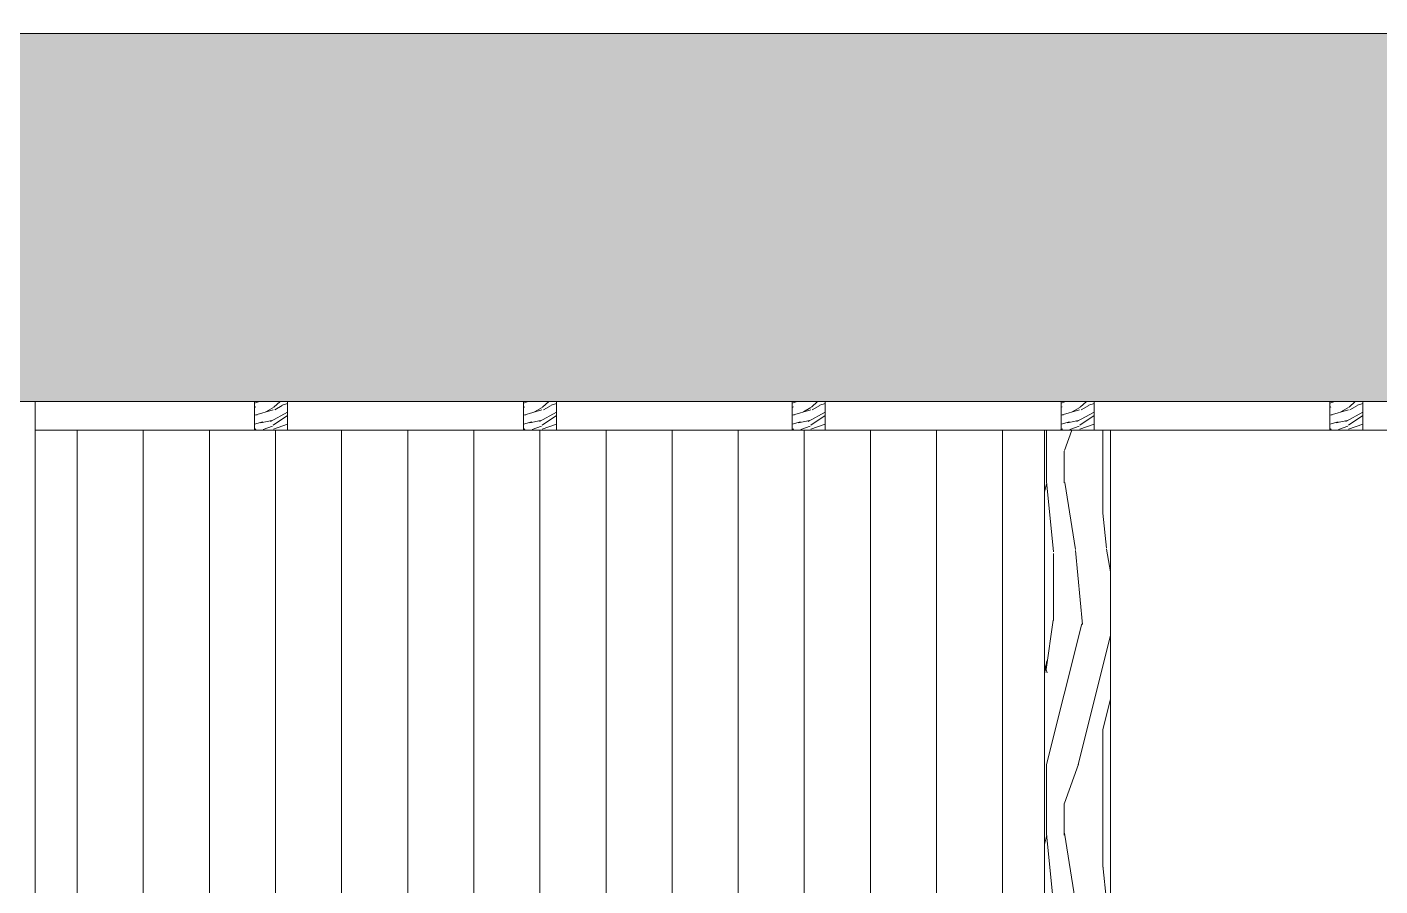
# Model space of a CAD drawing. Header units: metres. Extents: x -197 to 1099, y -24 to 14.
# Drawn here: x 703.584 to 706.654, y 1.415 to 3.365 of the extents above; entities that cross this region are included whole.
import ezdxf

# ---------------------------------------------------------------- set-up
doc = ezdxf.new("R2010")
doc.units = ezdxf.units.M
doc.header["$LTSCALE"] = 0.001
for name, color, linetype, lineweight, true_color in [('Jach-Anotaciones-CalidaddeLínea  0.13', 7, 'Continuous', 13, 0x000000), ('Jach-Anotaciones-CalidaddeLínea 0.18', 7, 'Continuous', 18, 0x000000), ('Jach-Anotaciones-Hatch-Lum50%', 9, 'Continuous', 13, 0x808080), ('JACH-Arq-Puertas01-', 7, 'Continuous', 13, 0x404040)]:
    doc.layers.add(name, color=color, linetype=linetype, lineweight=lineweight, true_color=true_color)

msp = doc.modelspace()

# ---------------------------------------------------------------- hatches: boundary and pattern name
at = {"layer": 'Jach-Anotaciones-Hatch-Lum50%', "ltscale": 100}
h = msp.add_hatch(dxfattribs=at)
h.set_pattern_fill('WOOD_01', color=256, scale=0.8, angle=90, pattern_type=2)
h.set_pattern_definition([(90, (507.1275, 0.568), (-0.8, 5e-17), [0.16, -0.64]), (98.9726, (507.559503, 0.576), (-0.7999981005, 4.8000000235), [0.1538832, -15.2344232]), (95.7105, (507.5115, 0.568), (-0.799988406, 7.20000014), [0.1607984, -7.8791008]), (74.5779, (507.271503, 0.568), (2.399989871, 8.7999996156), [0.2406656, -23.8259016]), (83.6599, (507.0075, 0.584), (-1.634e-06, 0.800000253), [0.1448864, -7.0994208]), (75.0686, (507.463503, 0.608), (0.799998696, 3.199999993), [0.1241936, -12.2951456]), (78.6901, (506.9995, 0.328), (-3e-07, 0.80000023), [0.3263376, -3.7528776]), (95.7105, (507.6315, 0.576), (-0.799988406, 7.20000014), [0.0803992, -7.9595]), (90, (507.2955, 0.568), (-0.8, 5e-17), [0.08, -0.72]), (90, (507.1995, 0.408), (-0.8, 5e-17), [0.24, -0.56]), (101.3099, (507.0795, 0.568), (-0.79999795, 3.19999982), [0.081584, -3.9976312]), (92.7263, (507.375503, 0.488), (-0.799996814, 16.000000236), [0.1681904, -16.6508464]), (82.4054, (507.399503, 0.528), (0.799994947, 6.399999886), [0.1210616, -11.9851336]), (90, (507.7035, 0.488), (-0.8, 5e-17), [0.16, -0.64]), (88.8309, (507.743503, 0.408), (-6.144e-07, 0.8000001466), [0.3920816, -38.81608]), (90, (507.1435, 0.408), (-0.8, 5e-17), [0.08, -0.72]), (90, (507.0795, 0.488), (-0.8, 5e-17), [0.08, -0.72]), (90, (507.0075, 0.128), (-0.8, 5e-17), [0.12, -0.68]), (80.5377, (506.9675, 0.344), (-3.1e-07, 0.80000006), [0.2433104, -4.6228992]), (90, (506.9675, 0.088), (-0.8, 5e-17), [0.16, -0.64]), (90, (507.6875, 0), (-0.8, 5e-17), [0.088, -0.712]), (90, (507.6475, 0.408), (-0.8, 5e-17), [0.08, -0.72]), (90, (507.6235, 0), (-0.8, 5e-17), [0.168, -0.632]), (95.4403, (507.575503, 0.408), (-0.799995827, 7.999999761), [0.16876, -16.7072576]), (90, (507.5115, 0.416), (-0.8, 5e-17), [0.152, -0.648]), (90, (507.4955, 0), (-0.8, 5e-17), [0.088, -0.712]), (88.8309, (507.367503, 0.096), (-6.144e-07, 0.8000001466), [0.3920816, -38.81608]), (90, (507.2955, 0.168), (-0.8, 5e-17), [0.08, -0.72]), (90, (507.2715, 0.088), (-0.8, 5e-17), [0.08, -0.72]), (90, (507.2715, 0.408), (-0.8, 5e-17), [0.16, -0.64]), (90, (507.2555, 0.248), (-0.8, 5e-17), [0.08, -0.72]), (90, (507.1595, 0.088), (-0.8, 5e-17), [0.16, -0.64]), (109.6538, (507.495503, 0.304), (-3.19999566, 8.800000202), [0.1189288, -11.7739248]), (101.3099, (507.2715, 0.168), (-0.79999795, 3.19999982), [0.081584, -3.9976312]), (101.3099, (507.3115, 0.488), (-0.79999795, 3.19999982), [0.081584, -3.9976312]), (95.7105, (507.0075, 0.248), (-0.799988406, 7.20000014), [0.0803992, -7.9595]), (79.6952, (506.9515, 0), (0.799995757, 4.799999982), [0.0894424, -8.854828]), (78.6901, (507.6875, 0.088), (-3e-07, 0.80000023), [0.081584, -3.9976312]), (180, (507.7035, 0.168), (-1e-16, -0.8), [0, -0.8]), (76.6076, (507.255503, 0), (3.1999756264, 13.60000018), [0.172696, -17.0969232]), (101.3099, (507.1435, 0.488), (-0.79999795, 3.19999982), [0.081584, -3.9976312]), (100.3048, (507.6475, 0.488), (-0.799996835, 3.99999983), [0.0894424, -8.854828]), (78.6901, (507.2955, 0.248), (-3e-07, 0.80000023), [0.081584, -3.9976312]), (78.6901, (507.2555, 0.328), (-3e-07, 0.80000023), [0.081584, -3.9976312]), (71.5651, (507.3355, 0), (-9.3e-07, 0.79999983), [0.1011928, -2.4286288]), (75.9638, (507.0635, 0.088), (-1e-06, 0.79999968), [0.3298488, -2.9686352]), (73.3008, (507.0075, 0.248), (1.599994986, 5.599999966), [0.2505672, -8.101676]), (90, (506.9675, 0.248), (-0.8, 5e-17), [0.096, -0.704]), (75.9638, (507.6235, 0.168), (-1e-06, 0.79999968), [0.3298488, -2.9686352]), (75.9638, (507.5675, 0.088), (-1e-06, 0.79999968), [0.3298488, -2.9686352]), (75.9638, (507.4955, 0.088), (-1e-06, 0.79999968), [0.3298488, -2.9686352]), (79.6952, (507.1435, 0), (0.799995757, 4.799999982), [0.0894424, -8.854828]), (75.9638, (507.1595, 0.248), (-1e-06, 0.79999968), [0.164924, -3.13356]), (79.6952, (507.3995, 0), (0.799995757, 4.799999982), [0.0894424, -8.854828]), (87.6141, (507.455503, 0.416), (-9.81e-07, 0.799999957), [0.1921664, -19.024492]), (79.6952, (507.3115, 0.328), (0.799995757, 4.799999982), [0.0894424, -8.854828]), (102.5288, (507.3275, 0.416), (-0.799999443, 3.200000383), [0.073756, -7.3018792]), (79.5626, (507.439503, 0), (1.5999882748, 8.799999746), [0.3091152, -30.602364]), (81.8699, (507.4955, 0.304), (1.93e-07, 0.79999957), [0.1131368, -5.5437168]), (94.7636, (507.4155, 0.088), (-0.79999316, 8.79999996), [0.1926656, -9.4406096]), (90, (507.3995, 0.28), (-0.8, 5e-17), [0.248, -0.552]), (74.7449, (507.0395, 0), (0.799998657, 3.19999977), [0.0912144, -9.0301888]), (80.5377, (507.7035, 0.168), (-3.1e-07, 0.80000006), [0.2433104, -4.6228992]), (70.0169, (507.5355, 0), (0.79999946, 2.399999904), [0.0936376, -9.2701216]), (90, (507.0635, 0.648), (-0.8, 5e-17), [0.04, -0.76]), (90, (507.4155, 0.648), (-0.8, 5e-17), [0.08, -0.72]), (101.3099, (507.7035, 0.648), (-0.79999795, 3.19999982), [0.081584, -3.9976312]), (90, (507.6235, 0.656), (-0.8, 5e-17), [0.144, -0.656]), (73.3008, (507.1995, 0.648), (1.599994986, 5.599999966), [0.0835224, -8.2687208]), (78.0207, (507.367503, 0.656), (3.2008781664, 15.199999689), [0.1472056, -26.8405152]), (180, (507.7035, 0.648), (-1e-16, -0.8), [0, -0.8]), (90, (507.6875, 0.728), (-0.8, 5e-17), [0.072, -0.728]), (90, (507.5355, 0.728), (-0.8, 5e-17), [0.072, -0.728]), (90, (507.4955, 0.728), (-0.8, 5e-17), [0.072, -0.728]), (66.0376, (507.2235, 0.728), (2.39998932, 5.600000022), [0.0787912, -7.8002896]), (78.5163, (507.127503, 0.728), (0.8001243765, 3.9999999871), [0.0734704, -52.17242]), (71.5651, (507.4155, 0.728), (-9.3e-07, 0.79999983), [0.0758944, -2.4539264]), (77.4712, (507.0235, 0.728), (0.799999682, 4.000000256), [0.073756, -7.3018792])])
h.paths.add_polyline_path([(705.89308, 2.45), (706.04308, 2.45), (706.04308, 0.40002), (705.89308, 0.40002)])

# ---------------------------------------------------------------- linework, layer by layer
at = {"layer": 'Jach-Anotaciones-CalidaddeLínea  0.13', "ltscale": 100}
for points in [[(700.36698, -0.025), (703.60308, -0.025), (703.60308, 2.51458), (700.36698, 2.51458)], [(703.60308, 2.45), (705.89308, 2.45), (705.89308, 0.40002), (705.81808, 0.40002), (705.81808, 0.17489), (703.60308, 0.175)], [(705.89308, 2.45), (706.04308, 2.45), (706.04308, 0.40002), (705.89308, 0.40002)]]:
    msp.add_lwpolyline(points, close=True, dxfattribs=at)
at = {"layer": 'JACH-Arq-Puertas01-', "ltscale": 100}
for points in [[(703.60308, 2.85), (705.89308, 2.85), (705.89308, 0.175), (703.60308, 0.175)], [(703.69808, 2.75), (705.79808, 2.75), (705.79808, 0.175), (703.69808, 0.175)], [(703.69808, 2.75), (703.84808, 2.75), (703.84808, 0.175), (703.69808, 0.175)], [(703.84808, 2.75), (703.99808, 2.75), (703.99808, 0.175), (703.84808, 0.175)], [(703.99808, 2.75), (704.14808, 2.75), (704.14808, 0.175), (703.99808, 0.175)], [(704.14808, 2.75), (704.29808, 2.75), (704.29808, 0.175), (704.14808, 0.175)], [(704.29808, 2.75), (704.44808, 2.75), (704.44808, 0.175), (704.29808, 0.175)], [(704.44808, 2.75), (704.59808, 2.75), (704.59808, 0.175), (704.44808, 0.175)], [(704.59808, 2.75), (704.74808, 2.75), (704.74808, 0.175), (704.59808, 0.175)], [(704.74808, 2.75), (704.89808, 2.75), (704.89808, 0.175), (704.74808, 0.175)], [(704.89808, 2.75), (705.04808, 2.75), (705.04808, 0.175), (704.89808, 0.175)], [(705.04808, 2.75), (705.19808, 2.75), (705.19808, 0.175), (705.04808, 0.175)], [(705.19808, 2.75), (705.34808, 2.75), (705.34808, 0.175), (705.19808, 0.175)], [(705.34808, 2.75), (705.49808, 2.75), (705.49808, 0.175), (705.34808, 0.175)], [(705.49808, 2.75), (705.64808, 2.75), (705.64808, 0.175), (705.49808, 0.175)], [(705.79808, 2.75), (705.64808, 2.75), (705.64808, 0.175), (705.79808, 0.175)]]:
    msp.add_lwpolyline(points, close=True, dxfattribs=at)

# ---------------------------------------------------------------- next in the draw order: wipeouts: each hides what was drawn before it
at = {"ltscale": 100}
msp.add_wipeout([(700.36698, 3.35), (721.54308, 3.35), (721.54308, 2.51458), (700.36698, 2.51458)], dxfattribs=at).dxf.layer = 'Jach-Anotaciones-CalidaddeLínea 0.18'

# ---------------------------------------------------------------- next in the draw order: hatches: boundary and pattern name
at = {"layer": 'Jach-Anotaciones-Hatch-Lum50%', "ltscale": 100}
h = msp.add_hatch(dxfattribs=at)
h.set_pattern_fill('218', color=256, scale=0.13, pattern_type=2)
h.set_pattern_definition([(0, (507.86525, 0.04875), (0.26, 0.13), [0.0325, -0.2275]), (0, (507.86525, 0.065), (0.26, 0.13), [0.0325, -0.0975]), (0, (507.99525, 0.08125), (0.26, 0.13), [0.0325, -0.2275]), (0, (507.80025, 0), (0.26, 0.13), [0.01625, -0.13, 0.01625, -0.0975]), (45, (507.8165, 0.0325), (0, 0.13), [0.02298097, -0.34471456]), (45, (507.80025, 0.08125), (0, 0.13), [0.016419, -0.35127653]), (45, (507.80025, 0.0975), (0, 0.13), [0.019695, -0.34800053]), (135, (507.96275, 0.0975), (1e-17, 0.13), [0.019695, -0.34800053]), (135, (507.96275, 0.08125), (1e-17, 0.13), [0.016419, -0.35127653]), (135, (507.9465, 0.0325), (1e-17, 0.13), [0.02298097, -0.34471456]), (26.56505, (507.83275, 0.0325), (-7e-12, 0.13), [0.0363361, -0.25435273]), (26.56505, (507.83275, 0.04875), (-7e-12, 0.13), [0.0363361, -0.25435273]), (26.56505, (507.76775, 0.065), (-7e-12, 0.13), [0.0363361, -0.25435273]), (26.56505, (507.76775, 0.08125), (-7e-12, 0.13), [0.0363361, -0.25435273]), (63.43495, (507.800253, 0), (7e-12, 0.13), [0.0363361, -0.54504157]), (63.43495, (507.816503, 0), (7e-12, 0.13), [0.0363361, -0.54504157]), (116.56505, (507.946503, 0), (-7e-12, 0.13), [0.0363361, -0.54504157]), (116.56505, (507.962753, 0), (-7e-12, 0.13), [0.0363361, -0.54504157]), (153.43495, (507.93025, 0.0325), (7e-12, 0.13), [0.0363361, -0.25435273]), (153.43495, (507.93025, 0.04875), (7e-12, 0.13), [0.0363361, -0.25435273]), (153.43495, (507.99525, 0.065), (7e-12, 0.13), [0.0363361, -0.25435273]), (153.43495, (507.99525, 0.08125), (7e-12, 0.13), [0.0363361, -0.25435273]), (82.874984, (507.800253, 0), (6e-14, 0.13), [0.13101166, -1.96517535]), (97.125016, (507.962753, 0), (-6e-14, 0.13), [0.13101166, -1.96517535])])
h.paths.add_polyline_path([(700.36698, 3.35), (721.54308, 3.35), (721.54308, 2.51458), (700.36698, 2.51458)])

# ---------------------------------------------------------------- next in the draw order: linework, layer by layer
at = {"layer": 'Jach-Anotaciones-CalidaddeLínea  0.13', "ltscale": 100}
for points in [[(721.54308, 3.35), (721.54308, 3.5), (721.69308, 3.5), (721.69308, 6.15), (706.04308, 6.15), (706.04308, 7.55), (700.21698, 7.55), (700.21698, 3.5), (700.36698, 3.5), (700.36698, 3.35)], [(700.36698, 3.35), (721.54308, 3.35), (721.54308, 2.51458), (700.36698, 2.51458)]]:
    msp.add_lwpolyline(points, close=True, dxfattribs=at)

# ---------------------------------------------------------------- next in the draw order: wipeouts: each hides what was drawn before it
at = {"ltscale": 100}
msp.add_wipeout([(721.54308, 2.51458), (703.60308, 2.51458), (703.60308, 2.45), (721.54308, 2.45)], dxfattribs=at).dxf.layer = 'Jach-Anotaciones-CalidaddeLínea 0.18'

# ---------------------------------------------------------------- next in the draw order: hatches: boundary and pattern name
at = {"layer": 'Jach-Anotaciones-Hatch-Lum50%', "ltscale": 100}
h = msp.add_hatch(dxfattribs=at)
h.set_pattern_fill('WOOD_01', color=256, scale=0.2, angle=30, pattern_type=2)
h.set_pattern_definition([(30, (276.49632, 0.2061), (-0.1, 0.17320508), [0.04, -0.16]), (38.9726, (276.552057, 0.113569), (0.93923072707, 0.77320467243), [0.0384708, -3.8086058]), (35.7105, (276.544325, 0.122962), (1.4588472062, 1.0732025879), [0.0401996, -1.9697752]), (14.5779, (276.514325, 0.174923), (2.20525453897, 0.58038690266), [0.0601664, -5.9564754]), (23.6599, (276.48479, 0.23408), (0.1732049312, 0.1000003855), [0.0362216, -1.7748552]), (15.0686, (276.546985, 0.138354), (0.7928201585, 0.22679520083), [0.0310484, -3.0737864]), (18.6901, (276.428363, 0.203813), (0.1732050942, 0.1000000934), [0.0815844, -0.9382194]), (35.7105, (276.561057, 0.09798), (1.4588472062, 1.0732025879), [0.0200998, -1.989875]), (30, (276.51732, 0.16973), (-0.1, 0.17320508), [0.02, -0.18]), (30, (276.47068, 0.17051), (-0.1, 0.17320508), [0.06, -0.14]), (41.3099, (276.490325, 0.216492), (0.59282054, 0.573204614), [0.020396, -0.9994078]), (32.7263, (276.510004, 0.142406), (3.36410206446, 2.1732044205), [0.0420476, -4.1627116]), (22.4054, (276.521665, 0.14221), (1.4856399898, 0.6267959991), [0.0302654, -2.9962834]), (30, (276.551, 0.0714), (-0.1, 0.17320508), [0.04, -0.16]), (28.8309, (276.538684, 0.052732), (0.173205035693, 0.10000015135), [0.0980204, -9.70402]), (30, (276.46368, 0.18264), (-0.1, 0.17320508), [0.02, -0.18]), (30, (276.473, 0.2065), (-0.1, 0.17320508), [0.02, -0.18]), (30, (276.38606, 0.17708), (-0.1, 0.17320508), [0.03, -0.17]), (20.5377, (276.427827, 0.21274), (0.1732050554, 0.1000000749), [0.0608276, -1.1557248]), (30, (276.3724, 0.18074), (-0.1, 0.17320508), [0.04, -0.16]), (30, (276.44335, 0.01386), (-0.1, 0.17320508), [0.022, -0.178]), (30, (276.52668, 0.07352), (-0.1, 0.17320508), [0.02, -0.18]), (30, (276.43535, 0.02771), (-0.1, 0.17320508), [0.042, -0.158]), (35.4403, (276.517684, 0.089105), (1.63205127745, 1.17320414736), [0.04219, -4.1768144]), (30, (276.51142, 0.10396), (-0.1, 0.17320508), [0.038, -0.162]), (30, (276.41935, 0.05543), (-0.1, 0.17320508), [0.022, -0.178]), (28.8309, (276.424134, 0.0951384), (0.173205035693, 0.10000015135), [0.0980204, -9.70402]), (30, (276.43072, 0.11973), (-0.1, 0.17320508), [0.02, -0.18]), (30, (276.4104, 0.11492), (-0.1, 0.17320508), [0.02, -0.18]), (30, (276.47968, 0.15492), (-0.1, 0.17320508), [0.04, -0.16]), (30, (276.44304, 0.13839), (-0.1, 0.17320508), [0.02, -0.18]), (30, (276.3964, 0.13917), (-0.1, 0.17320508), [0.04, -0.16]), (49.6538, (276.485167, 0.093426), (1.50525647452, 1.79281940855), [0.0297322, -2.9434812]), (41.3099, (276.427722, 0.124923), (0.59282054, 0.573204614), [0.020396, -0.9994078]), (41.3099, (276.502004, 0.156263), (0.59282054, 0.573204614), [0.020396, -0.9994078]), (35.7105, (276.412043, 0.19208), (1.4588472062, 1.0732025879), [0.0200998, -1.989875]), (19.6952, (276.35135, 0.173205), (1.1392299502, 0.4267958355), [0.0223606, -2.213707]), (18.6901, (276.4624, 0.024856), (0.1732050942, 0.1000000934), [0.020396, -0.9994078]), (120, (276.48172, 0.0314), (-0.17320508, -0.1), [0, -0.2]), (16.6076, (276.389349, 0.107387), (3.34448336513, 1.00718497651), [0.043174, -4.2742308]), (41.3099, (276.481004, 0.192636), (0.59282054, 0.573204614), [0.020396, -0.9994078]), (40.3048, (276.544004, 0.083517), (0.7660257626, 0.6732043744), [0.0223606, -2.213707]), (18.6901, (276.448043, 0.129727), (0.1732050942, 0.1000000934), [0.020396, -0.9994078]), (18.6901, (276.460363, 0.148387), (0.1732050942, 0.1000000934), [0.020396, -0.9994078]), (11.5651, (276.39935, 0.090067), (0.173204928, 0.1000001815), [0.0252982, -0.6071572]), (15.9638, (276.3844, 0.159956), (0.173204888, 0.100000176), [0.0824622, -0.7421588]), (13.3008, (276.412043, 0.19208), (1.4124349312, 0.3535909199), [0.0626418, -2.025419]), (30, (276.40704, 0.20074), (-0.1, 0.17320508), [0.024, -0.176]), (15.9638, (276.47172, 0.048713), (0.173204888, 0.100000176), [0.0824622, -0.7421588]), (15.9638, (276.4474, 0.050837), (0.173204888, 0.100000176), [0.0824622, -0.7421588]), (15.9638, (276.4384, 0.066426), (0.173204888, 0.100000176), [0.0824622, -0.7421588]), (19.6952, (276.37535, 0.131636), (1.1392299502, 0.4267958355), [0.0223606, -2.213707]), (15.9638, (276.431043, 0.15917), (0.173204888, 0.100000176), [0.041231, -0.78339]), (19.6952, (276.40735, 0.07621), (1.1392299502, 0.4267958355), [0.0223606, -2.213707]), (27.6141, (276.504416, 0.116086), (0.17320494875, 0.10000020701), [0.0480416, -4.756123]), (19.6952, (276.467363, 0.136263), (1.1392299502, 0.4267958355), [0.0223606, -2.213707]), (42.5288, (276.488416, 0.143799), (0.5928204755, 0.573205008), [0.018439, -1.8254698]), (19.5626, (276.4123493, 0.06755), (2.10525436768, 0.75359234531), [0.0772788, -7.650591]), (21.8699, (276.485167, 0.093426), (0.1732050116, 0.0999999042), [0.0282842, -1.3859292]), (34.7636, (276.428402, 0.083746), (1.80525673466, 1.27320359476), [0.0481664, -2.3601524]), (30, (276.46797, 0.11121), (-0.1, 0.17320508), [0.062, -0.138]), (14.7449, (276.36235, 0.154153), (0.7928201053, 0.2267951812), [0.0228036, -2.2575472]), (20.5377, (276.481722, 0.031392), (0.1732050554, 0.1000000749), [0.0608276, -1.1557248]), (10.0169, (276.42435, 0.046765), (0.619615154, 0.1267950243), [0.0234094, -2.3175304]), (30, (276.50565, 0.22996), (-0.1, 0.17320508), [0.01, -0.19]), (30, (276.54965, 0.15375), (-0.1, 0.17320508), [0.02, -0.18]), (41.3099, (276.585645, 0.091392), (0.59282054, 0.573204614), [0.020396, -0.9994078]), (30, (276.57738, 0.10971), (-0.1, 0.17320508), [0.036, -0.164]), (13.3008, (276.522645, 0.200512), (1.4124349312, 0.3535909199), [0.0208806, -2.0671802]), (18.0207, (276.5453775, 0.1651384), (3.69100623785, 1.20698950949), [0.0368014, -6.7101288]), (120, (276.58565, 0.0914), (-0.17320508, -0.1), [0, -0.2]), (30, (276.60097, 0.10486), (-0.1, 0.17320508), [0.018, -0.182]), (30, (276.58197, 0.13777), (-0.1, 0.17320508), [0.018, -0.182]), (30, (276.57697, 0.14643), (-0.1, 0.17320508), [0.018, -0.182]), (6.0376, (276.542966, 0.205315), (1.5124342352, 0.1803870725), [0.0196978, -1.9500724]), (18.5163, (276.530966, 0.2261), (0.966040948051, 0.32676798933), [0.0183676, -13.043105]), (11.5651, (276.566966, 0.163746), (0.173204928, 0.1000001815), [0.0189736, -0.6134816]), (17.4712, (276.517966, 0.248617), (0.9660254196, 0.32679502), [0.018439, -1.8254698])])
h.paths.add_polyline_path([(704.10058, 2.51458), (704.17558, 2.51458), (704.17558, 2.45), (704.10058, 2.45)])
h = msp.add_hatch(dxfattribs=at)
h.set_pattern_fill('WOOD_01', color=256, scale=0.2, angle=30, pattern_type=2)
h.set_pattern_definition([(30, (277.10632, 0.2061), (-0.1, 0.17320508), [0.04, -0.16]), (38.9726, (277.162057, 0.113569), (0.93923072707, 0.77320467243), [0.0384708, -3.8086058]), (35.7105, (277.154325, 0.122962), (1.4588472062, 1.0732025879), [0.0401996, -1.9697752]), (14.5779, (277.124325, 0.174923), (2.20525453897, 0.58038690266), [0.0601664, -5.9564754]), (23.6599, (277.09479, 0.23408), (0.1732049312, 0.1000003855), [0.0362216, -1.7748552]), (15.0686, (277.156985, 0.138354), (0.7928201585, 0.22679520083), [0.0310484, -3.0737864]), (18.6901, (277.038363, 0.203813), (0.1732050942, 0.1000000934), [0.0815844, -0.9382194]), (35.7105, (277.171057, 0.09798), (1.4588472062, 1.0732025879), [0.0200998, -1.989875]), (30, (277.12732, 0.16973), (-0.1, 0.17320508), [0.02, -0.18]), (30, (277.08068, 0.17051), (-0.1, 0.17320508), [0.06, -0.14]), (41.3099, (277.100325, 0.216492), (0.59282054, 0.573204614), [0.020396, -0.9994078]), (32.7263, (277.120004, 0.142406), (3.36410206446, 2.1732044205), [0.0420476, -4.1627116]), (22.4054, (277.131665, 0.14221), (1.4856399898, 0.6267959991), [0.0302654, -2.9962834]), (30, (277.161, 0.0714), (-0.1, 0.17320508), [0.04, -0.16]), (28.8309, (277.148684, 0.052732), (0.173205035693, 0.10000015135), [0.0980204, -9.70402]), (30, (277.07368, 0.18264), (-0.1, 0.17320508), [0.02, -0.18]), (30, (277.083, 0.2065), (-0.1, 0.17320508), [0.02, -0.18]), (30, (276.99606, 0.17708), (-0.1, 0.17320508), [0.03, -0.17]), (20.5377, (277.037827, 0.21274), (0.1732050554, 0.1000000749), [0.0608276, -1.1557248]), (30, (276.9824, 0.18074), (-0.1, 0.17320508), [0.04, -0.16]), (30, (277.05335, 0.01386), (-0.1, 0.17320508), [0.022, -0.178]), (30, (277.13668, 0.07352), (-0.1, 0.17320508), [0.02, -0.18]), (30, (277.04535, 0.02771), (-0.1, 0.17320508), [0.042, -0.158]), (35.4403, (277.127684, 0.089105), (1.63205127745, 1.17320414736), [0.04219, -4.1768144]), (30, (277.12142, 0.10396), (-0.1, 0.17320508), [0.038, -0.162]), (30, (277.02935, 0.05543), (-0.1, 0.17320508), [0.022, -0.178]), (28.8309, (277.034134, 0.0951384), (0.173205035693, 0.10000015135), [0.0980204, -9.70402]), (30, (277.04072, 0.11973), (-0.1, 0.17320508), [0.02, -0.18]), (30, (277.0204, 0.11492), (-0.1, 0.17320508), [0.02, -0.18]), (30, (277.08968, 0.15492), (-0.1, 0.17320508), [0.04, -0.16]), (30, (277.05304, 0.13839), (-0.1, 0.17320508), [0.02, -0.18]), (30, (277.0064, 0.13917), (-0.1, 0.17320508), [0.04, -0.16]), (49.6538, (277.095167, 0.093426), (1.50525647452, 1.79281940855), [0.0297322, -2.9434812]), (41.3099, (277.037722, 0.124923), (0.59282054, 0.573204614), [0.020396, -0.9994078]), (41.3099, (277.112004, 0.156263), (0.59282054, 0.573204614), [0.020396, -0.9994078]), (35.7105, (277.022043, 0.19208), (1.4588472062, 1.0732025879), [0.0200998, -1.989875]), (19.6952, (276.96135, 0.173205), (1.1392299502, 0.4267958355), [0.0223606, -2.213707]), (18.6901, (277.0724, 0.024856), (0.1732050942, 0.1000000934), [0.020396, -0.9994078]), (120, (277.09172, 0.0314), (-0.17320508, -0.1), [0, -0.2]), (16.6076, (276.999349, 0.107387), (3.34448336513, 1.00718497651), [0.043174, -4.2742308]), (41.3099, (277.091004, 0.192636), (0.59282054, 0.573204614), [0.020396, -0.9994078]), (40.3048, (277.154004, 0.083517), (0.7660257626, 0.6732043744), [0.0223606, -2.213707]), (18.6901, (277.058043, 0.129727), (0.1732050942, 0.1000000934), [0.020396, -0.9994078]), (18.6901, (277.070363, 0.148387), (0.1732050942, 0.1000000934), [0.020396, -0.9994078]), (11.5651, (277.00935, 0.090067), (0.173204928, 0.1000001815), [0.0252982, -0.6071572]), (15.9638, (276.9944, 0.159956), (0.173204888, 0.100000176), [0.0824622, -0.7421588]), (13.3008, (277.022043, 0.19208), (1.4124349312, 0.3535909199), [0.0626418, -2.025419]), (30, (277.01704, 0.20074), (-0.1, 0.17320508), [0.024, -0.176]), (15.9638, (277.08172, 0.048713), (0.173204888, 0.100000176), [0.0824622, -0.7421588]), (15.9638, (277.0574, 0.050837), (0.173204888, 0.100000176), [0.0824622, -0.7421588]), (15.9638, (277.0484, 0.066426), (0.173204888, 0.100000176), [0.0824622, -0.7421588]), (19.6952, (276.98535, 0.131636), (1.1392299502, 0.4267958355), [0.0223606, -2.213707]), (15.9638, (277.041043, 0.15917), (0.173204888, 0.100000176), [0.041231, -0.78339]), (19.6952, (277.01735, 0.07621), (1.1392299502, 0.4267958355), [0.0223606, -2.213707]), (27.6141, (277.114416, 0.116086), (0.17320494875, 0.10000020701), [0.0480416, -4.756123]), (19.6952, (277.077363, 0.136263), (1.1392299502, 0.4267958355), [0.0223606, -2.213707]), (42.5288, (277.098416, 0.143799), (0.5928204755, 0.573205008), [0.018439, -1.8254698]), (19.5626, (277.0223493, 0.06755), (2.10525436768, 0.75359234531), [0.0772788, -7.650591]), (21.8699, (277.095167, 0.093426), (0.1732050116, 0.0999999042), [0.0282842, -1.3859292]), (34.7636, (277.038402, 0.083746), (1.80525673466, 1.27320359476), [0.0481664, -2.3601524]), (30, (277.07797, 0.11121), (-0.1, 0.17320508), [0.062, -0.138]), (14.7449, (276.97235, 0.154153), (0.7928201053, 0.2267951812), [0.0228036, -2.2575472]), (20.5377, (277.091722, 0.031392), (0.1732050554, 0.1000000749), [0.0608276, -1.1557248]), (10.0169, (277.03435, 0.046765), (0.619615154, 0.1267950243), [0.0234094, -2.3175304]), (30, (277.11565, 0.22996), (-0.1, 0.17320508), [0.01, -0.19]), (30, (277.15965, 0.15375), (-0.1, 0.17320508), [0.02, -0.18]), (41.3099, (277.195645, 0.091392), (0.59282054, 0.573204614), [0.020396, -0.9994078]), (30, (277.18738, 0.10971), (-0.1, 0.17320508), [0.036, -0.164]), (13.3008, (277.132645, 0.200512), (1.4124349312, 0.3535909199), [0.0208806, -2.0671802]), (18.0207, (277.1553775, 0.1651384), (3.69100623785, 1.20698950949), [0.0368014, -6.7101288]), (120, (277.19565, 0.0914), (-0.17320508, -0.1), [0, -0.2]), (30, (277.21097, 0.10486), (-0.1, 0.17320508), [0.018, -0.182]), (30, (277.19197, 0.13777), (-0.1, 0.17320508), [0.018, -0.182]), (30, (277.18697, 0.14643), (-0.1, 0.17320508), [0.018, -0.182]), (6.0376, (277.152966, 0.205315), (1.5124342352, 0.1803870725), [0.0196978, -1.9500724]), (18.5163, (277.140966, 0.2261), (0.966040948051, 0.32676798933), [0.0183676, -13.043105]), (11.5651, (277.176966, 0.163746), (0.173204928, 0.1000001815), [0.0189736, -0.6134816]), (17.4712, (277.127966, 0.248617), (0.9660254196, 0.32679502), [0.018439, -1.8254698])])
h.paths.add_polyline_path([(704.71058, 2.51458), (704.78558, 2.51458), (704.78558, 2.45), (704.71058, 2.45)])
h = msp.add_hatch(dxfattribs=at)
h.set_pattern_fill('WOOD_01', color=256, scale=0.2, angle=30, pattern_type=2)
h.set_pattern_definition([(30, (277.71632, 0.2061), (-0.1, 0.17320508), [0.04, -0.16]), (38.9726, (277.772057, 0.113569), (0.93923072707, 0.77320467243), [0.0384708, -3.8086058]), (35.7105, (277.764325, 0.122962), (1.4588472062, 1.0732025879), [0.0401996, -1.9697752]), (14.5779, (277.734325, 0.174923), (2.20525453897, 0.58038690266), [0.0601664, -5.9564754]), (23.6599, (277.70479, 0.23408), (0.1732049312, 0.1000003855), [0.0362216, -1.7748552]), (15.0686, (277.766985, 0.138354), (0.7928201585, 0.22679520083), [0.0310484, -3.0737864]), (18.6901, (277.648363, 0.203813), (0.1732050942, 0.1000000934), [0.0815844, -0.9382194]), (35.7105, (277.781057, 0.09798), (1.4588472062, 1.0732025879), [0.0200998, -1.989875]), (30, (277.73732, 0.16973), (-0.1, 0.17320508), [0.02, -0.18]), (30, (277.69068, 0.17051), (-0.1, 0.17320508), [0.06, -0.14]), (41.3099, (277.710325, 0.216492), (0.59282054, 0.573204614), [0.020396, -0.9994078]), (32.7263, (277.730004, 0.142406), (3.36410206446, 2.1732044205), [0.0420476, -4.1627116]), (22.4054, (277.741665, 0.14221), (1.4856399898, 0.6267959991), [0.0302654, -2.9962834]), (30, (277.771, 0.0714), (-0.1, 0.17320508), [0.04, -0.16]), (28.8309, (277.758684, 0.052732), (0.173205035693, 0.10000015135), [0.0980204, -9.70402]), (30, (277.68368, 0.18264), (-0.1, 0.17320508), [0.02, -0.18]), (30, (277.693, 0.2065), (-0.1, 0.17320508), [0.02, -0.18]), (30, (277.60606, 0.17708), (-0.1, 0.17320508), [0.03, -0.17]), (20.5377, (277.647827, 0.21274), (0.1732050554, 0.1000000749), [0.0608276, -1.1557248]), (30, (277.5924, 0.18074), (-0.1, 0.17320508), [0.04, -0.16]), (30, (277.66335, 0.01386), (-0.1, 0.17320508), [0.022, -0.178]), (30, (277.74668, 0.07352), (-0.1, 0.17320508), [0.02, -0.18]), (30, (277.65535, 0.02771), (-0.1, 0.17320508), [0.042, -0.158]), (35.4403, (277.737684, 0.089105), (1.63205127745, 1.17320414736), [0.04219, -4.1768144]), (30, (277.73142, 0.10396), (-0.1, 0.17320508), [0.038, -0.162]), (30, (277.63935, 0.05543), (-0.1, 0.17320508), [0.022, -0.178]), (28.8309, (277.644134, 0.0951384), (0.173205035693, 0.10000015135), [0.0980204, -9.70402]), (30, (277.65072, 0.11973), (-0.1, 0.17320508), [0.02, -0.18]), (30, (277.6304, 0.11492), (-0.1, 0.17320508), [0.02, -0.18]), (30, (277.69968, 0.15492), (-0.1, 0.17320508), [0.04, -0.16]), (30, (277.66304, 0.13839), (-0.1, 0.17320508), [0.02, -0.18]), (30, (277.6164, 0.13917), (-0.1, 0.17320508), [0.04, -0.16]), (49.6538, (277.705167, 0.093426), (1.50525647452, 1.79281940855), [0.0297322, -2.9434812]), (41.3099, (277.647722, 0.124923), (0.59282054, 0.573204614), [0.020396, -0.9994078]), (41.3099, (277.722004, 0.156263), (0.59282054, 0.573204614), [0.020396, -0.9994078]), (35.7105, (277.632043, 0.19208), (1.4588472062, 1.0732025879), [0.0200998, -1.989875]), (19.6952, (277.57135, 0.173205), (1.1392299502, 0.4267958355), [0.0223606, -2.213707]), (18.6901, (277.6824, 0.024856), (0.1732050942, 0.1000000934), [0.020396, -0.9994078]), (120, (277.70172, 0.0314), (-0.17320508, -0.1), [0, -0.2]), (16.6076, (277.609349, 0.107387), (3.34448336513, 1.00718497651), [0.043174, -4.2742308]), (41.3099, (277.701004, 0.192636), (0.59282054, 0.573204614), [0.020396, -0.9994078]), (40.3048, (277.764004, 0.083517), (0.7660257626, 0.6732043744), [0.0223606, -2.213707]), (18.6901, (277.668043, 0.129727), (0.1732050942, 0.1000000934), [0.020396, -0.9994078]), (18.6901, (277.680363, 0.148387), (0.1732050942, 0.1000000934), [0.020396, -0.9994078]), (11.5651, (277.61935, 0.090067), (0.173204928, 0.1000001815), [0.0252982, -0.6071572]), (15.9638, (277.6044, 0.159956), (0.173204888, 0.100000176), [0.0824622, -0.7421588]), (13.3008, (277.632043, 0.19208), (1.4124349312, 0.3535909199), [0.0626418, -2.025419]), (30, (277.62704, 0.20074), (-0.1, 0.17320508), [0.024, -0.176]), (15.9638, (277.69172, 0.048713), (0.173204888, 0.100000176), [0.0824622, -0.7421588]), (15.9638, (277.6674, 0.050837), (0.173204888, 0.100000176), [0.0824622, -0.7421588]), (15.9638, (277.6584, 0.066426), (0.173204888, 0.100000176), [0.0824622, -0.7421588]), (19.6952, (277.59535, 0.131636), (1.1392299502, 0.4267958355), [0.0223606, -2.213707]), (15.9638, (277.651043, 0.15917), (0.173204888, 0.100000176), [0.041231, -0.78339]), (19.6952, (277.62735, 0.07621), (1.1392299502, 0.4267958355), [0.0223606, -2.213707]), (27.6141, (277.724416, 0.116086), (0.17320494875, 0.10000020701), [0.0480416, -4.756123]), (19.6952, (277.687363, 0.136263), (1.1392299502, 0.4267958355), [0.0223606, -2.213707]), (42.5288, (277.708416, 0.143799), (0.5928204755, 0.573205008), [0.018439, -1.8254698]), (19.5626, (277.6323493, 0.06755), (2.10525436768, 0.75359234531), [0.0772788, -7.650591]), (21.8699, (277.705167, 0.093426), (0.1732050116, 0.0999999042), [0.0282842, -1.3859292]), (34.7636, (277.648402, 0.083746), (1.80525673466, 1.27320359476), [0.0481664, -2.3601524]), (30, (277.68797, 0.11121), (-0.1, 0.17320508), [0.062, -0.138]), (14.7449, (277.58235, 0.154153), (0.7928201053, 0.2267951812), [0.0228036, -2.2575472]), (20.5377, (277.701722, 0.031392), (0.1732050554, 0.1000000749), [0.0608276, -1.1557248]), (10.0169, (277.64435, 0.046765), (0.619615154, 0.1267950243), [0.0234094, -2.3175304]), (30, (277.72565, 0.22996), (-0.1, 0.17320508), [0.01, -0.19]), (30, (277.76965, 0.15375), (-0.1, 0.17320508), [0.02, -0.18]), (41.3099, (277.805645, 0.091392), (0.59282054, 0.573204614), [0.020396, -0.9994078]), (30, (277.79738, 0.10971), (-0.1, 0.17320508), [0.036, -0.164]), (13.3008, (277.742645, 0.200512), (1.4124349312, 0.3535909199), [0.0208806, -2.0671802]), (18.0207, (277.7653775, 0.1651384), (3.69100623785, 1.20698950949), [0.0368014, -6.7101288]), (120, (277.80565, 0.0914), (-0.17320508, -0.1), [0, -0.2]), (30, (277.82097, 0.10486), (-0.1, 0.17320508), [0.018, -0.182]), (30, (277.80197, 0.13777), (-0.1, 0.17320508), [0.018, -0.182]), (30, (277.79697, 0.14643), (-0.1, 0.17320508), [0.018, -0.182]), (6.0376, (277.762966, 0.205315), (1.5124342352, 0.1803870725), [0.0196978, -1.9500724]), (18.5163, (277.750966, 0.2261), (0.966040948051, 0.32676798933), [0.0183676, -13.043105]), (11.5651, (277.786966, 0.163746), (0.173204928, 0.1000001815), [0.0189736, -0.6134816]), (17.4712, (277.737966, 0.248617), (0.9660254196, 0.32679502), [0.018439, -1.8254698])])
h.paths.add_polyline_path([(705.32058, 2.51458), (705.39558, 2.51458), (705.39558, 2.45), (705.32058, 2.45)])
h = msp.add_hatch(dxfattribs=at)
h.set_pattern_fill('WOOD_01', color=256, scale=0.2, angle=30, pattern_type=2)
h.set_pattern_definition([(30, (278.32632, 0.2061), (-0.1, 0.17320508), [0.04, -0.16]), (38.9726, (278.382057, 0.113569), (0.93923072707, 0.77320467243), [0.0384708, -3.8086058]), (35.7105, (278.374325, 0.122962), (1.4588472062, 1.0732025879), [0.0401996, -1.9697752]), (14.5779, (278.344325, 0.174923), (2.20525453897, 0.58038690266), [0.0601664, -5.9564754]), (23.6599, (278.31479, 0.23408), (0.1732049312, 0.1000003855), [0.0362216, -1.7748552]), (15.0686, (278.376985, 0.138354), (0.7928201585, 0.22679520083), [0.0310484, -3.0737864]), (18.6901, (278.258363, 0.203813), (0.1732050942, 0.1000000934), [0.0815844, -0.9382194]), (35.7105, (278.391057, 0.09798), (1.4588472062, 1.0732025879), [0.0200998, -1.989875]), (30, (278.34732, 0.16973), (-0.1, 0.17320508), [0.02, -0.18]), (30, (278.30068, 0.17051), (-0.1, 0.17320508), [0.06, -0.14]), (41.3099, (278.320325, 0.216492), (0.59282054, 0.573204614), [0.020396, -0.9994078]), (32.7263, (278.340004, 0.142406), (3.36410206446, 2.1732044205), [0.0420476, -4.1627116]), (22.4054, (278.351665, 0.14221), (1.4856399898, 0.6267959991), [0.0302654, -2.9962834]), (30, (278.381, 0.0714), (-0.1, 0.17320508), [0.04, -0.16]), (28.8309, (278.368684, 0.052732), (0.173205035693, 0.10000015135), [0.0980204, -9.70402]), (30, (278.29368, 0.18264), (-0.1, 0.17320508), [0.02, -0.18]), (30, (278.303, 0.2065), (-0.1, 0.17320508), [0.02, -0.18]), (30, (278.21606, 0.17708), (-0.1, 0.17320508), [0.03, -0.17]), (20.5377, (278.257827, 0.21274), (0.1732050554, 0.1000000749), [0.0608276, -1.1557248]), (30, (278.2024, 0.18074), (-0.1, 0.17320508), [0.04, -0.16]), (30, (278.27335, 0.01386), (-0.1, 0.17320508), [0.022, -0.178]), (30, (278.35668, 0.07352), (-0.1, 0.17320508), [0.02, -0.18]), (30, (278.26535, 0.02771), (-0.1, 0.17320508), [0.042, -0.158]), (35.4403, (278.347684, 0.089105), (1.63205127745, 1.17320414736), [0.04219, -4.1768144]), (30, (278.34142, 0.10396), (-0.1, 0.17320508), [0.038, -0.162]), (30, (278.24935, 0.05543), (-0.1, 0.17320508), [0.022, -0.178]), (28.8309, (278.254134, 0.0951384), (0.173205035693, 0.10000015135), [0.0980204, -9.70402]), (30, (278.26072, 0.11973), (-0.1, 0.17320508), [0.02, -0.18]), (30, (278.2404, 0.11492), (-0.1, 0.17320508), [0.02, -0.18]), (30, (278.30968, 0.15492), (-0.1, 0.17320508), [0.04, -0.16]), (30, (278.27304, 0.13839), (-0.1, 0.17320508), [0.02, -0.18]), (30, (278.2264, 0.13917), (-0.1, 0.17320508), [0.04, -0.16]), (49.6538, (278.315167, 0.093426), (1.50525647452, 1.79281940855), [0.0297322, -2.9434812]), (41.3099, (278.257722, 0.124923), (0.59282054, 0.573204614), [0.020396, -0.9994078]), (41.3099, (278.332004, 0.156263), (0.59282054, 0.573204614), [0.020396, -0.9994078]), (35.7105, (278.242043, 0.19208), (1.4588472062, 1.0732025879), [0.0200998, -1.989875]), (19.6952, (278.18135, 0.173205), (1.1392299502, 0.4267958355), [0.0223606, -2.213707]), (18.6901, (278.2924, 0.024856), (0.1732050942, 0.1000000934), [0.020396, -0.9994078]), (120, (278.31172, 0.0314), (-0.17320508, -0.1), [0, -0.2]), (16.6076, (278.219349, 0.107387), (3.34448336513, 1.00718497651), [0.043174, -4.2742308]), (41.3099, (278.311004, 0.192636), (0.59282054, 0.573204614), [0.020396, -0.9994078]), (40.3048, (278.374004, 0.083517), (0.7660257626, 0.6732043744), [0.0223606, -2.213707]), (18.6901, (278.278043, 0.129727), (0.1732050942, 0.1000000934), [0.020396, -0.9994078]), (18.6901, (278.290363, 0.148387), (0.1732050942, 0.1000000934), [0.020396, -0.9994078]), (11.5651, (278.22935, 0.090067), (0.173204928, 0.1000001815), [0.0252982, -0.6071572]), (15.9638, (278.2144, 0.159956), (0.173204888, 0.100000176), [0.0824622, -0.7421588]), (13.3008, (278.242043, 0.19208), (1.4124349312, 0.3535909199), [0.0626418, -2.025419]), (30, (278.23704, 0.20074), (-0.1, 0.17320508), [0.024, -0.176]), (15.9638, (278.30172, 0.048713), (0.173204888, 0.100000176), [0.0824622, -0.7421588]), (15.9638, (278.2774, 0.050837), (0.173204888, 0.100000176), [0.0824622, -0.7421588]), (15.9638, (278.2684, 0.066426), (0.173204888, 0.100000176), [0.0824622, -0.7421588]), (19.6952, (278.20535, 0.131636), (1.1392299502, 0.4267958355), [0.0223606, -2.213707]), (15.9638, (278.261043, 0.15917), (0.173204888, 0.100000176), [0.041231, -0.78339]), (19.6952, (278.23735, 0.07621), (1.1392299502, 0.4267958355), [0.0223606, -2.213707]), (27.6141, (278.334416, 0.116086), (0.17320494875, 0.10000020701), [0.0480416, -4.756123]), (19.6952, (278.297363, 0.136263), (1.1392299502, 0.4267958355), [0.0223606, -2.213707]), (42.5288, (278.318416, 0.143799), (0.5928204755, 0.573205008), [0.018439, -1.8254698]), (19.5626, (278.2423493, 0.06755), (2.10525436768, 0.75359234531), [0.0772788, -7.650591]), (21.8699, (278.315167, 0.093426), (0.1732050116, 0.0999999042), [0.0282842, -1.3859292]), (34.7636, (278.258402, 0.083746), (1.80525673466, 1.27320359476), [0.0481664, -2.3601524]), (30, (278.29797, 0.11121), (-0.1, 0.17320508), [0.062, -0.138]), (14.7449, (278.19235, 0.154153), (0.7928201053, 0.2267951812), [0.0228036, -2.2575472]), (20.5377, (278.311722, 0.031392), (0.1732050554, 0.1000000749), [0.0608276, -1.1557248]), (10.0169, (278.25435, 0.046765), (0.619615154, 0.1267950243), [0.0234094, -2.3175304]), (30, (278.33565, 0.22996), (-0.1, 0.17320508), [0.01, -0.19]), (30, (278.37965, 0.15375), (-0.1, 0.17320508), [0.02, -0.18]), (41.3099, (278.415645, 0.091392), (0.59282054, 0.573204614), [0.020396, -0.9994078]), (30, (278.40738, 0.10971), (-0.1, 0.17320508), [0.036, -0.164]), (13.3008, (278.352645, 0.200512), (1.4124349312, 0.3535909199), [0.0208806, -2.0671802]), (18.0207, (278.3753775, 0.1651384), (3.69100623785, 1.20698950949), [0.0368014, -6.7101288]), (120, (278.41565, 0.0914), (-0.17320508, -0.1), [0, -0.2]), (30, (278.43097, 0.10486), (-0.1, 0.17320508), [0.018, -0.182]), (30, (278.41197, 0.13777), (-0.1, 0.17320508), [0.018, -0.182]), (30, (278.40697, 0.14643), (-0.1, 0.17320508), [0.018, -0.182]), (6.0376, (278.372966, 0.205315), (1.5124342352, 0.1803870725), [0.0196978, -1.9500724]), (18.5163, (278.360966, 0.2261), (0.966040948051, 0.32676798933), [0.0183676, -13.043105]), (11.5651, (278.396966, 0.163746), (0.173204928, 0.1000001815), [0.0189736, -0.6134816]), (17.4712, (278.347966, 0.248617), (0.9660254196, 0.32679502), [0.018439, -1.8254698])])
h.paths.add_polyline_path([(705.93058, 2.51458), (706.00558, 2.51458), (706.00558, 2.45), (705.93058, 2.45)])
h = msp.add_hatch(dxfattribs=at)
h.set_pattern_fill('WOOD_01', color=256, scale=0.2, angle=30, pattern_type=2)
h.set_pattern_definition([(30, (278.93632, 0.2061), (-0.1, 0.17320508), [0.04, -0.16]), (38.9726, (278.992057, 0.113569), (0.93923072707, 0.77320467243), [0.0384708, -3.8086058]), (35.7105, (278.984325, 0.122962), (1.4588472062, 1.0732025879), [0.0401996, -1.9697752]), (14.5779, (278.954325, 0.174923), (2.20525453897, 0.58038690266), [0.0601664, -5.9564754]), (23.6599, (278.92479, 0.23408), (0.1732049312, 0.1000003855), [0.0362216, -1.7748552]), (15.0686, (278.986985, 0.138354), (0.7928201585, 0.22679520083), [0.0310484, -3.0737864]), (18.6901, (278.868363, 0.203813), (0.1732050942, 0.1000000934), [0.0815844, -0.9382194]), (35.7105, (279.001057, 0.09798), (1.4588472062, 1.0732025879), [0.0200998, -1.989875]), (30, (278.95732, 0.16973), (-0.1, 0.17320508), [0.02, -0.18]), (30, (278.91068, 0.17051), (-0.1, 0.17320508), [0.06, -0.14]), (41.3099, (278.930325, 0.216492), (0.59282054, 0.573204614), [0.020396, -0.9994078]), (32.7263, (278.950004, 0.142406), (3.36410206446, 2.1732044205), [0.0420476, -4.1627116]), (22.4054, (278.961665, 0.14221), (1.4856399898, 0.6267959991), [0.0302654, -2.9962834]), (30, (278.991, 0.0714), (-0.1, 0.17320508), [0.04, -0.16]), (28.8309, (278.978684, 0.052732), (0.173205035693, 0.10000015135), [0.0980204, -9.70402]), (30, (278.90368, 0.18264), (-0.1, 0.17320508), [0.02, -0.18]), (30, (278.913, 0.2065), (-0.1, 0.17320508), [0.02, -0.18]), (30, (278.82606, 0.17708), (-0.1, 0.17320508), [0.03, -0.17]), (20.5377, (278.867827, 0.21274), (0.1732050554, 0.1000000749), [0.0608276, -1.1557248]), (30, (278.8124, 0.18074), (-0.1, 0.17320508), [0.04, -0.16]), (30, (278.88335, 0.01386), (-0.1, 0.17320508), [0.022, -0.178]), (30, (278.96668, 0.07352), (-0.1, 0.17320508), [0.02, -0.18]), (30, (278.87535, 0.02771), (-0.1, 0.17320508), [0.042, -0.158]), (35.4403, (278.957684, 0.089105), (1.63205127745, 1.17320414736), [0.04219, -4.1768144]), (30, (278.95142, 0.10396), (-0.1, 0.17320508), [0.038, -0.162]), (30, (278.85935, 0.05543), (-0.1, 0.17320508), [0.022, -0.178]), (28.8309, (278.864134, 0.0951384), (0.173205035693, 0.10000015135), [0.0980204, -9.70402]), (30, (278.87072, 0.11973), (-0.1, 0.17320508), [0.02, -0.18]), (30, (278.8504, 0.11492), (-0.1, 0.17320508), [0.02, -0.18]), (30, (278.91968, 0.15492), (-0.1, 0.17320508), [0.04, -0.16]), (30, (278.88304, 0.13839), (-0.1, 0.17320508), [0.02, -0.18]), (30, (278.8364, 0.13917), (-0.1, 0.17320508), [0.04, -0.16]), (49.6538, (278.925167, 0.093426), (1.50525647452, 1.79281940855), [0.0297322, -2.9434812]), (41.3099, (278.867722, 0.124923), (0.59282054, 0.573204614), [0.020396, -0.9994078]), (41.3099, (278.942004, 0.156263), (0.59282054, 0.573204614), [0.020396, -0.9994078]), (35.7105, (278.852043, 0.19208), (1.4588472062, 1.0732025879), [0.0200998, -1.989875]), (19.6952, (278.79135, 0.173205), (1.1392299502, 0.4267958355), [0.0223606, -2.213707]), (18.6901, (278.9024, 0.024856), (0.1732050942, 0.1000000934), [0.020396, -0.9994078]), (120, (278.92172, 0.0314), (-0.17320508, -0.1), [0, -0.2]), (16.6076, (278.829349, 0.107387), (3.34448336513, 1.00718497651), [0.043174, -4.2742308]), (41.3099, (278.921004, 0.192636), (0.59282054, 0.573204614), [0.020396, -0.9994078]), (40.3048, (278.984004, 0.083517), (0.7660257626, 0.6732043744), [0.0223606, -2.213707]), (18.6901, (278.888043, 0.129727), (0.1732050942, 0.1000000934), [0.020396, -0.9994078]), (18.6901, (278.900363, 0.148387), (0.1732050942, 0.1000000934), [0.020396, -0.9994078]), (11.5651, (278.83935, 0.090067), (0.173204928, 0.1000001815), [0.0252982, -0.6071572]), (15.9638, (278.8244, 0.159956), (0.173204888, 0.100000176), [0.0824622, -0.7421588]), (13.3008, (278.852043, 0.19208), (1.4124349312, 0.3535909199), [0.0626418, -2.025419]), (30, (278.84704, 0.20074), (-0.1, 0.17320508), [0.024, -0.176]), (15.9638, (278.91172, 0.048713), (0.173204888, 0.100000176), [0.0824622, -0.7421588]), (15.9638, (278.8874, 0.050837), (0.173204888, 0.100000176), [0.0824622, -0.7421588]), (15.9638, (278.8784, 0.066426), (0.173204888, 0.100000176), [0.0824622, -0.7421588]), (19.6952, (278.81535, 0.131636), (1.1392299502, 0.4267958355), [0.0223606, -2.213707]), (15.9638, (278.871043, 0.15917), (0.173204888, 0.100000176), [0.041231, -0.78339]), (19.6952, (278.84735, 0.07621), (1.1392299502, 0.4267958355), [0.0223606, -2.213707]), (27.6141, (278.944416, 0.116086), (0.17320494875, 0.10000020701), [0.0480416, -4.756123]), (19.6952, (278.907363, 0.136263), (1.1392299502, 0.4267958355), [0.0223606, -2.213707]), (42.5288, (278.928416, 0.143799), (0.5928204755, 0.573205008), [0.018439, -1.8254698]), (19.5626, (278.8523493, 0.06755), (2.10525436768, 0.75359234531), [0.0772788, -7.650591]), (21.8699, (278.925167, 0.093426), (0.1732050116, 0.0999999042), [0.0282842, -1.3859292]), (34.7636, (278.868402, 0.083746), (1.80525673466, 1.27320359476), [0.0481664, -2.3601524]), (30, (278.90797, 0.11121), (-0.1, 0.17320508), [0.062, -0.138]), (14.7449, (278.80235, 0.154153), (0.7928201053, 0.2267951812), [0.0228036, -2.2575472]), (20.5377, (278.921722, 0.031392), (0.1732050554, 0.1000000749), [0.0608276, -1.1557248]), (10.0169, (278.86435, 0.046765), (0.619615154, 0.1267950243), [0.0234094, -2.3175304]), (30, (278.94565, 0.22996), (-0.1, 0.17320508), [0.01, -0.19]), (30, (278.98965, 0.15375), (-0.1, 0.17320508), [0.02, -0.18]), (41.3099, (279.025645, 0.091392), (0.59282054, 0.573204614), [0.020396, -0.9994078]), (30, (279.01738, 0.10971), (-0.1, 0.17320508), [0.036, -0.164]), (13.3008, (278.962645, 0.200512), (1.4124349312, 0.3535909199), [0.0208806, -2.0671802]), (18.0207, (278.9853775, 0.1651384), (3.69100623785, 1.20698950949), [0.0368014, -6.7101288]), (120, (279.02565, 0.0914), (-0.17320508, -0.1), [0, -0.2]), (30, (279.04097, 0.10486), (-0.1, 0.17320508), [0.018, -0.182]), (30, (279.02197, 0.13777), (-0.1, 0.17320508), [0.018, -0.182]), (30, (279.01697, 0.14643), (-0.1, 0.17320508), [0.018, -0.182]), (6.0376, (278.982966, 0.205315), (1.5124342352, 0.1803870725), [0.0196978, -1.9500724]), (18.5163, (278.970966, 0.2261), (0.966040948051, 0.32676798933), [0.0183676, -13.043105]), (11.5651, (279.006966, 0.163746), (0.173204928, 0.1000001815), [0.0189736, -0.6134816]), (17.4712, (278.957966, 0.248617), (0.9660254196, 0.32679502), [0.018439, -1.8254698])])
h.paths.add_polyline_path([(706.54058, 2.51458), (706.61558, 2.51458), (706.61558, 2.45), (706.54058, 2.45)])

# ---------------------------------------------------------------- next in the draw order: linework, layer by layer
at = {"layer": 'Jach-Anotaciones-CalidaddeLínea  0.13', "ltscale": 100}
for points in [[(721.54308, 2.51458), (703.60308, 2.51458), (703.60308, 2.45), (721.54308, 2.45)], [(704.10058, 2.51458), (704.17558, 2.51458), (704.17558, 2.45), (704.10058, 2.45)], [(704.71058, 2.51458), (704.78558, 2.51458), (704.78558, 2.45), (704.71058, 2.45)], [(705.32058, 2.51458), (705.39558, 2.51458), (705.39558, 2.45), (705.32058, 2.45)], [(705.93058, 2.51458), (706.00558, 2.51458), (706.00558, 2.45), (705.93058, 2.45)], [(706.54058, 2.51458), (706.61558, 2.51458), (706.61558, 2.45), (706.54058, 2.45)]]:
    msp.add_lwpolyline(points, close=True, dxfattribs=at)

doc.saveas('drawing.dxf')
